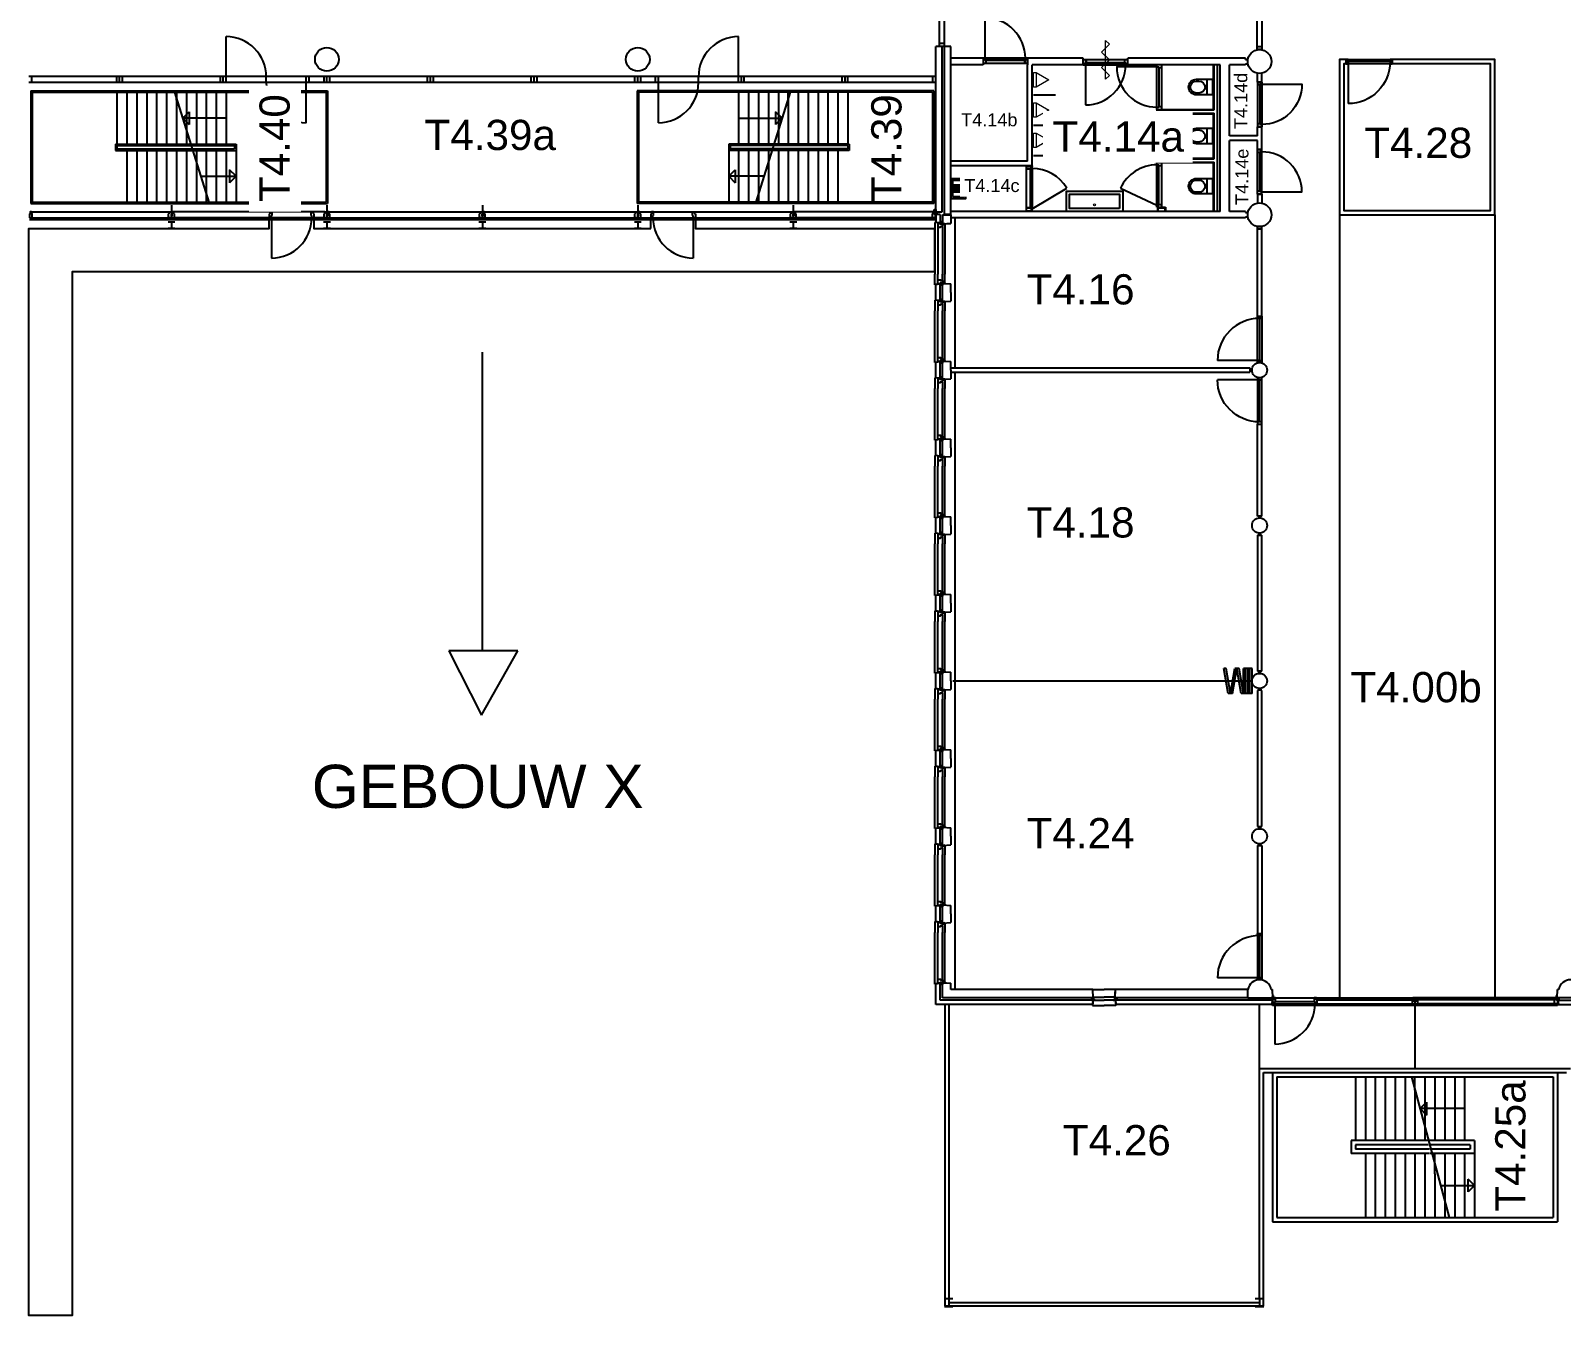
# Model space of a CAD drawing. Header units: millimetres. Extents: x 38964 to 143106, y 166778 to 217878.
# Drawn here: x 69977 to 105429, y 166828 to 196594 of the extents above; entities that cross this region are included whole.
import ezdxf
from ezdxf.enums import TextEntityAlignment as Align

# ---------------------------------------------------------------- set-up
doc = ezdxf.new("R2010")
doc.units = ezdxf.units.MM
doc.linetypes.add('HIDDEN2', pattern=[4.7625, 3.175, -1.5875])
doc.layers.get('0').update_dxf_attribs({"linetype": 'CONTINUOUS'})
for name, color, linetype in [('AL2100_BUITENWANDEN', 3, 'CONTINUOUS'), ('AL2200_BINNENWANDEN', 2, 'CONTINUOUS'), ('AL2400_TRAPPEN', 1, 'CONTINUOUS'), ('AL2800_KONSTRUKTIES', 1, 'CONTINUOUS'), ('AL3100_BUITENWANDOPENINGEN', 1, 'CONTINUOUS'), ('AL3200_BINNENWANDOPENINGEN', 1, 'CONTINUOUS'), ('AL4600-RUIMTENUMMER', 2, 'CONTINUOUS'), ('AL4600_RUIMTENUMMERS', 2, 'CONTINUOUS'), ('AL7400_SANITAIR', 1, 'CONTINUOUS'), ('AL8100_INRVERKEERSRUIMTE', 250, 'HIDDEN2')]:
    doc.layers.add(name, color=color, linetype=linetype)
doc.styles.add('Arial', font='arial.ttf')

# ---------------------------------------------------------------- blocks, each defined once
blk = doc.blocks.new('DRIE')
at = {"layer": 'AL2100_BUITENWANDEN'}
for p, q in [((22, 601), (22, 250)), ((122, 615), (27, 606)), ((122, 615), (122, 235)), ((182, 635), (375, 625)), ((182, 632), (182, 218)), ((186, 635), (186, 645)), ((232, 633), (186, 635)), ((375, 425), (375, 625)), ((375, 425), (375, 226)), ((182, 215), (375, 226))]:
    blk.add_line(p, q, dxfattribs=at)
for points in [[(127, 635), (123, 635), (123, 625), (127, 625)], [(182, 635), (182, 645), (186, 645), (186, 635)]]:
    blk.add_lwpolyline(points, close=True, dxfattribs=at)
blk.add_arc((27, 601), 5, 95.7106, 180, dxfattribs=at)
at = {"layer": 'AL3100_BUITENWANDOPENINGEN'}
for p, q in [((0, 603), (0, 851)), ((68, 715), (68, 851)), ((182, 698), (182, 851)), ((232, 650), (232, 851)), ((127, 616), (0, 603)), ((182, 650), (232, 650)), ((182, 645), (182, 650)), ((186, 645), (182, 645)), ((232, 650), (232, 633)), ((0, 248), (0, 0)), ((127, 235), (0, 248)), ((122, 235), (27, 245)), ((68, 135), (68, 0)), ((186, 205), (182, 205)), ((182, 205), (182, 200)), ((182, 200), (232, 200)), ((182, 152), (182, 0)), ((232, 218), (186, 216)), ((186, 216), (186, 205)), ((232, 200), (232, 218)), ((232, 200), (232, 0))]:
    blk.add_line(p, q, dxfattribs=at)
for points in [[(68, 625), (68, 715), (131, 715), (131, 698), (182, 698), (182, 640), (123, 640), (123, 625)], [(182, 635), (182, 590), (127, 590), (127, 635)], [(68, 225), (68, 135), (131, 135), (131, 152), (182, 152), (182, 210), (123, 210), (123, 225)], [(127, 215), (123, 215), (123, 225), (127, 225)], [(182, 215), (182, 260), (127, 260), (127, 215)], [(182, 215), (182, 205), (186, 205), (186, 215)]]:
    blk.add_lwpolyline(points, close=True, dxfattribs=at)
blk.add_arc((27, 250), 5, 180, 264.2894, dxfattribs=at)
blk = doc.blocks.new('AH28HA16')
for points in [[(-80, 76), (80, 76)], [(0, -76), (0, 76)], [(-80, -76), (80, -76)]]:
    blk.add_lwpolyline(points)
blk = doc.blocks.new('AH28HA20')
for points in [[(-100, 95), (100, 95)], [(0, -95), (0, 95)], [(-100, -95), (100, -95)]]:
    blk.add_lwpolyline(points)
blk = doc.blocks.new('door')
at = {"flags": 128}
for points in [[(234274, 53069), (234274, 54044)], [(235249, 53069), (234274, 53069)]]:
    blk.add_lwpolyline(points, dxfattribs=at)
for points in [[(234224, 53019), (234224, 53119), (234274, 53119), (234274, 53019)], [(235249, 53019), (235249, 53119), (235299, 53119), (235299, 53019)]]:
    blk.add_lwpolyline(points, close=True)
blk.add_arc((234274, 53069), 975, 0, 90)
blk = doc.blocks.new('WAND TOILET')
at = {"linetype": 'Continuous'}
blk.add_line((120, -180), (120, 180), dxfattribs=at)
for points in [[(370, 180), (0, 180), (0, -180), (370, -180, 1)], [(370, -140, 1), (370, 140), (310, 140, 1), (310, -140)]]:
    blk.add_lwpolyline(points, format="xyb", close=True, dxfattribs=at)

msp = doc.modelspace()

# ---------------------------------------------------------------- linework, layer by layer
at = {"layer": 'AL2100_BUITENWANDEN'}
for p, q in [((90939, 192397), (90939, 196228)), ((91089, 196228), (90939, 196228)), ((91089, 192397), (91089, 196228)), ((91139, 192333), (91139, 196228)), ((91289, 196228), (91139, 196228)), ((91289, 192333), (91289, 196228)), ((90939, 192397), (91089, 192397)), ((91039, 192337), (90939, 192337)), ((90939, 192337), (90939, 192152)), ((91039, 192337), (91039, 192138)), ((91099, 192323), (91289, 192323)), ((91099, 192323), (91099, 192121)), ((91289, 192333), (91139, 192333)), ((91289, 192323), (91289, 192131)), ((91292, 192253), (91292, 192128)), ((91044, 192137), (90917, 192150)), ((90917, 192150), (90917, 190953)), ((91044, 192134), (90917, 192147)), ((91039, 192138), (90944, 192147)), ((91099, 192121), (91289, 192131)), ((91099, 192118), (91292, 192128)), ((90917, 174505), (90917, 174753)), ((91044, 174521), (90917, 174509)), ((91044, 174518), (90917, 174505)), ((90939, 174028), (90939, 174503)), ((91039, 174518), (90944, 174508)), ((91039, 174128), (91039, 174518)), ((91099, 174538), (91292, 174528)), ((91099, 174535), (91289, 174525)), ((91099, 174188), (91099, 174535)), ((91289, 174378), (91289, 174525)), ((91292, 174381), (91292, 174528)), ((94579, 174128), (91039, 174128)), ((94586, 174188), (91099, 174188)), ((94576, 174378), (91289, 174378)), ((94580, 174133), (94567, 174006)), ((94583, 174132), (94570, 174006)), ((94579, 174128), (94570, 174032)), ((94586, 174188), (94576, 174378)), ((94579, 174381), (94839, 174381)), ((94589, 174188), (94579, 174381)), ((95099, 174381), (94839, 174381)), ((95089, 174188), (95099, 174381)), ((95092, 174188), (95102, 174378)), ((98169, 174188), (95092, 174188)), ((95096, 174132), (95108, 174006)), ((95099, 174133), (95111, 174006)), ((98729, 174128), (95099, 174128)), ((95099, 174128), (95109, 174032)), ((98169, 174378), (95102, 174378)), ((98169, 174188), (98169, 174378)), ((98169, 174188), (98746, 174188)), ((98709, 174381), (98739, 174381)), ((98710, 174378), (98736, 174378)), ((98729, 174128), (98720, 174032)), ((98746, 174188), (98736, 174378)), ((98749, 174188), (98739, 174381)), ((105329, 174188), (105339, 174381)), ((105332, 174188), (105342, 174378)), ((105910, 174188), (105332, 174188)), ((105369, 174381), (105339, 174381)), ((105369, 174378), (105342, 174378)), ((105349, 174128), (108979, 174128)), ((105349, 174128), (105359, 174032)), ((94565, 174028), (90939, 174028)), ((94567, 174006), (94839, 174006)), ((95111, 174006), (94839, 174006)), ((98715, 174028), (95114, 174028)), ((105364, 174028), (108965, 174028))]:
    msp.add_line(p, q, dxfattribs=at)
for centre, radius in [((76839, 195928), 275), ((84039, 195928), 275), ((98439, 188728), 175), ((98439, 185128), 175), ((98439, 181528), 175), ((98439, 177928), 175)]:
    msp.add_circle(centre, radius, dxfattribs=at)
at = {"layer": 'AL2100_BUITENWANDEN', "ltscale": 50}
for centre in [(98439, 195878), (98439, 192328)]:
    msp.add_circle(centre, 275, dxfattribs=at)
at = {"layer": 'AL2100_BUITENWANDEN'}
for centre, radius, start, end in [((90944, 192152), 5, 180, 264.2894), ((90944, 174503), 5, 95.7106, 180), ((98439, 174328), 275, 10.4757, 169.5243), ((105639, 174328), 275, 10.4757, 169.5243), ((94565, 174033), 5, 270, 354.2894), ((95114, 174033), 5, 185.7106, 270), ((98715, 174033), 5, 270, 354.2894), ((105364, 174033), 5, 185.7106, 270)]:
    msp.add_arc(centre, radius, start, end, dxfattribs=at)
at = {"layer": 'AL2200_BINNENWANDEN', "ltscale": 50}
for p, q in [((92036, 195953), (91289, 195953)), ((92036, 195803), (91289, 195803)), ((92036, 195953), (92036, 195803)), ((94356, 195953), (93066, 195953)), ((93066, 195953), (93066, 195803)), ((93066, 193573), (93066, 195803)), ((94356, 195803), (93176, 195803)), ((93176, 193463), (93176, 195803)), ((94356, 195803), (94356, 195953)), ((98114, 195953), (95386, 195953)), ((95386, 195803), (95386, 195953)), ((97526, 195803), (95386, 195803)), ((97376, 194769), (97376, 195803)), ((97388, 194756), (97388, 195803)), ((97463, 192403), (97463, 195803)), ((97526, 192403), (97526, 195803)), ((98114, 195803), (97740, 195803)), ((97740, 194158), (97740, 195803)), ((98114, 195928), (98114, 195953)), ((98114, 195928), (98169, 195928)), ((98114, 195803), (98114, 195828)), ((98114, 195828), (98169, 195828)), ((98390, 195402), (98390, 195607)), ((98390, 195402), (98490, 195402)), ((98490, 195402), (98490, 195607)), ((96062, 194769), (96176, 194769)), ((96062, 194769), (96062, 194669)), ((96062, 194669), (96176, 194669)), ((96072, 194769), (97376, 194769)), ((96072, 194769), (96072, 194669)), ((96072, 194669), (97376, 194669)), ((96084, 194756), (97388, 194756)), ((96084, 194756), (96084, 194681)), ((96084, 194681), (97388, 194681)), ((97376, 193635), (97376, 194669)), ((97388, 193622), (97388, 194681)), ((98390, 194158), (98390, 194368)), ((98490, 193838), (98490, 194368)), ((98390, 194158), (97740, 194158)), ((97740, 192403), (97740, 194048)), ((98390, 194048), (97740, 194048)), ((98390, 193972), (98390, 194048)), ((98390, 193838), (98390, 194048)), ((93066, 193573), (91289, 193573)), ((96062, 193635), (96062, 193535)), ((96072, 193635), (97376, 193635)), ((96072, 193635), (96072, 193535)), ((96084, 193622), (97388, 193622)), ((96084, 193622), (96084, 193547)), ((93176, 193463), (91289, 193463)), ((93037, 193448), (93037, 193463)), ((93037, 193448), (93176, 193448)), ((93176, 193463), (93176, 193448)), ((96072, 193535), (97376, 193535)), ((96084, 193547), (97388, 193547)), ((97376, 192403), (97376, 193535)), ((97388, 192403), (97388, 193547)), ((98390, 192804), (98390, 192598)), ((98490, 192804), (98490, 192603)), ((97526, 192403), (91289, 192403)), ((98114, 192253), (91292, 192253)), ((93037, 192418), (93037, 192403)), ((93037, 192418), (93176, 192418)), ((93176, 192418), (93176, 192403)), ((96072, 192501), (96072, 192403)), ((96072, 192501), (96259, 192501)), ((96084, 192488), (96084, 192403)), ((96084, 192488), (96247, 192488)), ((96247, 192488), (96247, 192403)), ((96259, 192501), (96259, 192403)), ((98114, 192403), (97740, 192403)), ((98114, 192403), (98114, 192378)), ((98114, 192378), (98169, 192378)), ((98114, 192253), (98114, 192278)), ((98114, 192278), (98169, 192278))]:
    msp.add_line(p, q, dxfattribs=at)
at = {"layer": 'AL2200_BINNENWANDEN'}
for p, q in [((100439, 195928), (100439, 195828)), ((101514, 195928), (101514, 195828)), ((98390, 194368), (98490, 194368)), ((98390, 193838), (98490, 193838)), ((98390, 192804), (98490, 192804)), ((91289, 192323), (91289, 192333)), ((98389, 189978), (98389, 192057)), ((98389, 192053), (98489, 192053)), ((98389, 192003), (98489, 192003)), ((98489, 189978), (98489, 192057)), ((98389, 189978), (98489, 189978)), ((91291, 188778), (98216, 188778)), ((91291, 188678), (98216, 188678)), ((98216, 188778), (98216, 188678)), ((98216, 188745), (98265, 188745)), ((98216, 188707), (98266, 188707)), ((98389, 185344), (98389, 187478)), ((98489, 185344), (98489, 187478)), ((98489, 185344), (98389, 185344)), ((98421, 185344), (98421, 185302)), ((98457, 185344), (98457, 185302)), ((98389, 184903), (98489, 184903)), ((98389, 184903), (98389, 181753)), ((98421, 184903), (98421, 184954)), ((98457, 184903), (98457, 184954)), ((98489, 181753), (98489, 184903)), ((91332, 181528), (98264, 181528)), ((98489, 181753), (98389, 181753)), ((98421, 181702), (98421, 181753)), ((98457, 181702), (98457, 181753)), ((98389, 181303), (98389, 178153)), ((98489, 181311), (98391, 181311)), ((98423, 181311), (98423, 181354)), ((98459, 181311), (98459, 181354)), ((98489, 178153), (98489, 181303)), ((98389, 178153), (98489, 178153)), ((98421, 178102), (98421, 178153)), ((98457, 178102), (98457, 178153)), ((98389, 177711), (98489, 177711)), ((98389, 177711), (98389, 175678)), ((98421, 177711), (98421, 177754)), ((98457, 177711), (98457, 177754)), ((98489, 177711), (98489, 175678)), ((98389, 175678), (98489, 175678)), ((98389, 174653), (98489, 174653))]:
    msp.add_line(p, q, dxfattribs=at)
for points in [[(100439, 195928), (100289, 195928), (100289, 192328), (103889, 192328), (103889, 195928), (101514, 195928)], [(100439, 195828), (100389, 195828), (100389, 192428), (103789, 192428), (103789, 195828), (101514, 195828)]]:
    msp.add_lwpolyline(points, dxfattribs=at)
at = {"layer": 'AL2400_TRAPPEN'}
for p, q in [((69979, 195199), (69979, 192587)), ((69979, 195199), (76856, 195199)), ((70013, 195165), (70013, 192621)), ((70013, 195165), (76822, 195165)), ((71975, 195165), (71975, 193967)), ((72205, 195165), (72205, 193967)), ((72435, 195165), (72435, 193967)), ((72665, 195165), (72665, 193967)), ((72895, 195165), (72895, 193967)), ((73125, 195165), (73125, 193967)), ((73311, 195165), (74108, 192621)), ((73355, 195165), (73355, 193967)), ((73355, 194986), (73355, 195165)), ((73585, 195165), (73585, 194190)), ((73815, 195165), (73815, 193967)), ((74045, 195165), (74045, 193967)), ((74275, 195165), (74275, 193967)), ((74505, 195165), (74505, 193967)), ((76822, 195165), (76822, 192621)), ((76856, 195199), (76856, 192587)), ((84022, 195199), (84022, 192587)), ((90899, 195199), (84022, 195199)), ((84056, 195165), (84056, 192621)), ((90865, 195165), (84056, 195165)), ((86374, 195165), (86374, 193967)), ((86604, 195165), (86604, 193967)), ((87567, 195165), (86771, 192621)), ((86834, 195165), (86834, 193967)), ((87064, 195165), (87064, 193967)), ((87294, 195165), (87294, 194190)), ((87524, 195165), (87524, 193967)), ((87524, 194986), (87524, 195165)), ((87754, 195165), (87754, 193967)), ((87984, 195165), (87984, 193967)), ((88214, 195165), (88214, 193967)), ((88444, 195165), (88444, 193967)), ((88674, 195165), (88674, 193967)), ((88904, 195165), (88904, 193967)), ((90865, 195165), (90865, 192621)), ((90899, 195199), (90899, 192587)), ((73499, 194566), (73649, 194716)), ((73649, 194716), (73649, 194416)), ((87230, 194716), (87230, 194416)), ((87380, 194566), (87230, 194716)), ((73499, 194566), (73649, 194416)), ((74505, 194566), (73499, 194566)), ((86374, 194566), (87380, 194566)), ((87380, 194566), (87230, 194416)), ((71941, 193967), (74735, 193967)), ((71941, 193967), (71941, 193819)), ((71975, 193933), (74701, 193933)), ((71975, 193933), (71975, 193853)), ((73585, 194190), (73585, 193967)), ((74701, 193933), (74701, 193853)), ((74735, 193967), (74735, 193819)), ((88938, 193967), (86144, 193967)), ((86144, 193967), (86144, 193819)), ((88904, 193933), (86178, 193933)), ((86178, 193933), (86178, 193853)), ((87294, 194190), (87294, 193967)), ((88904, 193933), (88904, 193853)), ((88938, 193967), (88938, 193819)), ((71941, 193819), (74735, 193819)), ((71975, 193853), (74701, 193853)), ((72205, 193819), (72205, 192621)), ((72435, 193819), (72435, 192621)), ((72665, 193819), (72665, 192621)), ((72895, 193819), (72895, 192621)), ((73125, 193819), (73125, 192621)), ((73355, 193819), (73355, 192621)), ((73585, 193819), (73585, 192621)), ((73815, 193819), (73815, 192621)), ((74045, 193819), (74045, 192621)), ((74275, 193819), (74275, 192621)), ((74505, 193819), (74505, 192621)), ((74735, 193819), (74735, 192621)), ((88938, 193819), (86144, 193819)), ((86144, 193819), (86144, 192621)), ((88904, 193853), (86178, 193853)), ((86374, 193819), (86374, 192621)), ((86604, 193819), (86604, 192621)), ((86834, 193819), (86834, 192621)), ((87064, 193819), (87064, 192621)), ((87294, 193819), (87294, 192621)), ((87524, 193819), (87524, 192621)), ((87754, 193819), (87754, 192621)), ((87984, 193819), (87984, 192621)), ((88214, 193819), (88214, 192621)), ((88444, 193819), (88444, 192621)), ((88674, 193819), (88674, 192621)), ((73920, 193220), (74735, 193220)), ((74585, 193370), (74585, 193070)), ((74735, 193220), (74585, 193370)), ((74735, 193220), (74585, 193070)), ((86144, 193220), (86294, 193370)), ((86958, 193220), (86144, 193220)), ((86144, 193220), (86294, 193070)), ((86294, 193370), (86294, 193070)), ((69979, 192587), (76856, 192587)), ((70013, 192621), (76822, 192621)), ((90899, 192587), (84022, 192587)), ((90865, 192621), (84056, 192621)), ((98739, 172458), (105339, 172458)), ((98739, 172458), (98739, 168997)), ((98839, 172358), (105239, 172358)), ((98839, 172358), (98839, 169097)), ((100659, 172358), (100659, 170878)), ((100889, 172358), (100889, 170878)), ((101119, 172358), (101119, 170878)), ((101349, 172358), (101349, 170878)), ((101579, 172358), (101579, 170878)), ((101809, 172358), (101809, 170878)), ((101956, 172358), (102833, 169097)), ((102039, 172046), (102039, 172358)), ((102269, 172358), (102269, 171025)), ((102499, 172358), (102499, 170878)), ((102729, 172358), (102729, 170878)), ((102959, 172358), (102959, 170878)), ((103189, 172358), (103189, 170878)), ((105239, 172358), (105239, 169097)), ((105339, 172458), (105339, 168997)), ((102039, 172046), (102039, 170878)), ((102155, 171618), (102305, 171768)), ((102155, 171618), (102305, 171468)), ((103189, 171618), (102155, 171618)), ((102305, 171768), (102305, 171468)), ((102269, 171025), (102269, 170878)), ((102335, 170878), (100559, 170878)), ((100559, 170878), (100559, 170578)), ((102376, 170578), (100559, 170578)), ((102335, 170778), (100659, 170778)), ((100659, 170778), (100659, 170678)), ((102376, 170678), (100659, 170678)), ((100889, 170578), (100889, 169097)), ((101119, 170578), (101119, 169097)), ((101349, 170578), (101349, 169097)), ((101579, 170578), (101579, 169097)), ((101809, 170578), (101809, 169097)), ((102039, 170578), (102039, 169097)), ((102269, 170578), (102269, 169097)), ((103419, 170878), (102349, 170878)), ((103319, 170778), (102349, 170778)), ((103319, 170678), (102389, 170678)), ((103419, 170578), (102389, 170578)), ((102499, 170104), (102499, 170578)), ((102729, 170578), (102729, 169471)), ((102959, 170578), (102959, 169097)), ((103189, 170578), (103189, 169097)), ((103319, 170778), (103319, 170678)), ((103419, 170878), (103419, 169097)), ((103419, 170678), (103419, 170578)), ((102499, 170104), (102499, 169097)), ((102634, 169837), (103419, 169837)), ((103419, 169837), (103269, 169987)), ((103269, 169687), (103269, 169987)), ((103419, 169837), (103269, 169687)), ((102729, 169471), (102729, 169097)), ((98739, 168997), (105336, 168997)), ((98839, 169097), (105236, 169097))]:
    msp.add_line(p, q, dxfattribs=at)
at = {"layer": 'AL2800_KONSTRUKTIES'}
for p, q in [((73239, 192547), (73239, 192397)), ((76839, 192547), (76839, 192397)), ((80439, 192547), (80439, 192397)), ((84039, 192547), (84039, 192397)), ((87639, 192547), (87639, 192397)), ((91149, 174028), (91149, 167038)), ((91239, 174028), (91239, 167223)), ((98439, 167223), (98439, 174028)), ((102039, 174028), (102039, 172548)), ((98439, 172548), (105639, 172548)), ((98529, 172458), (105549, 172458)), ((98529, 167038), (98529, 172458)), ((98529, 167038), (91149, 167038)), ((91239, 167128), (98439, 167128))]:
    msp.add_line(p, q, dxfattribs=at)
msp.add_lwpolyline([(84339, 192006), (84339, 192258), (85373, 192258), (85373, 192006), (90914, 192006), (90914, 191006), (70939, 191006), (70939, 166828), (69939, 166828), (69939, 192006), (75505, 192006), (75505, 192258), (76539, 192258), (76539, 192006)], close=True, dxfattribs=at)
at = {"layer": 'AL3100_BUITENWANDOPENINGEN'}
for p, q in [((69949, 192217), (90929, 192217)), ((69999, 192397), (73189, 192397)), ((70016, 192258), (73172, 192258)), ((73172, 192258), (73172, 192346)), ((73172, 192346), (73189, 192346)), ((73239, 192258), (73172, 192258)), ((73189, 192346), (73189, 192397)), ((73189, 192397), (73239, 192397)), ((73229, 192357), (73229, 192298)), ((73229, 192357), (73239, 192357)), ((73239, 192298), (73229, 192298)), ((73239, 192397), (73239, 192357)), ((73289, 192397), (73239, 192397)), ((73249, 192357), (73239, 192357)), ((73239, 192298), (73239, 192258)), ((73239, 192298), (73249, 192298)), ((73239, 192258), (73306, 192258)), ((73249, 192357), (73249, 192298)), ((76789, 192397), (73289, 192397)), ((73289, 192346), (73289, 192397)), ((73306, 192346), (73289, 192346)), ((73306, 192258), (73306, 192346)), ((76772, 192258), (73306, 192258)), ((75522, 192346), (75505, 192346)), ((75505, 192346), (75505, 192258)), ((75505, 192258), (75555, 192258)), ((75572, 192397), (75522, 192397)), ((75522, 192397), (75522, 192346)), ((75555, 192309), (75572, 192309)), ((75555, 192258), (75555, 192309)), ((75555, 192258), (75555, 191324)), ((75572, 192309), (75572, 192397)), ((76472, 192397), (76522, 192397)), ((76472, 192309), (76472, 192397)), ((76489, 192309), (76472, 192309)), ((76489, 192258), (76489, 192309)), ((76539, 192258), (76489, 192258)), ((76522, 192397), (76522, 192346)), ((76522, 192346), (76539, 192346)), ((76539, 192346), (76539, 192258)), ((76772, 192346), (76789, 192346)), ((76772, 192258), (76772, 192346)), ((76839, 192258), (76772, 192258)), ((76789, 192397), (76839, 192397)), ((76789, 192346), (76789, 192397)), ((76829, 192357), (76839, 192357)), ((76829, 192357), (76829, 192298)), ((76839, 192298), (76829, 192298)), ((76839, 192397), (76839, 192357)), ((76889, 192397), (76839, 192397)), ((76849, 192357), (76839, 192357)), ((76839, 192298), (76839, 192258)), ((76839, 192298), (76849, 192298)), ((76839, 192258), (76906, 192258)), ((76849, 192357), (76849, 192298)), ((76889, 192397), (80389, 192397)), ((76889, 192346), (76889, 192397)), ((76906, 192346), (76889, 192346)), ((76906, 192258), (76906, 192346)), ((76906, 192258), (80372, 192258)), ((80372, 192258), (80372, 192346)), ((80372, 192346), (80389, 192346)), ((80439, 192258), (80372, 192258)), ((80389, 192346), (80389, 192397)), ((80389, 192397), (80439, 192397)), ((80429, 192357), (80439, 192357)), ((80429, 192357), (80429, 192298)), ((80439, 192298), (80429, 192298)), ((80489, 192397), (80439, 192397)), ((80439, 192397), (80439, 192357)), ((80449, 192357), (80439, 192357)), ((80439, 192298), (80449, 192298)), ((80439, 192298), (80439, 192258)), ((80439, 192258), (80506, 192258)), ((80449, 192357), (80449, 192298)), ((80489, 192397), (83989, 192397)), ((80489, 192346), (80489, 192397)), ((80506, 192346), (80489, 192346)), ((80506, 192258), (80506, 192346)), ((80506, 192258), (83972, 192258)), ((83972, 192346), (83989, 192346)), ((83972, 192258), (83972, 192346)), ((84039, 192258), (83972, 192258)), ((83989, 192397), (84039, 192397)), ((83989, 192346), (83989, 192397)), ((84029, 192357), (84029, 192298)), ((84029, 192357), (84039, 192357)), ((84039, 192298), (84029, 192298)), ((84039, 192397), (84039, 192357)), ((84089, 192397), (84039, 192397)), ((84049, 192357), (84039, 192357)), ((84039, 192298), (84039, 192258)), ((84039, 192298), (84049, 192298)), ((84039, 192258), (84106, 192258)), ((84049, 192357), (84049, 192298)), ((84089, 192397), (87589, 192397)), ((84089, 192346), (84089, 192397)), ((84106, 192346), (84089, 192346)), ((84106, 192258), (84106, 192346)), ((84106, 192258), (87572, 192258)), ((84339, 192346), (84339, 192258)), ((84356, 192346), (84339, 192346)), ((84339, 192258), (84389, 192258)), ((84356, 192397), (84356, 192346)), ((84406, 192397), (84356, 192397)), ((84389, 192258), (84389, 192309)), ((84389, 192309), (84406, 192309)), ((84406, 192309), (84406, 192397)), ((85306, 192309), (85306, 192397)), ((85306, 192397), (85356, 192397)), ((85323, 192309), (85306, 192309)), ((85323, 192258), (85323, 192309)), ((85373, 192258), (85323, 192258)), ((85323, 192258), (85323, 191324)), ((85356, 192397), (85356, 192346)), ((85356, 192346), (85373, 192346)), ((85373, 192346), (85373, 192258)), ((87572, 192346), (87589, 192346)), ((87572, 192258), (87572, 192346)), ((87639, 192258), (87572, 192258)), ((87589, 192397), (87639, 192397)), ((87589, 192346), (87589, 192397)), ((87629, 192357), (87629, 192298)), ((87629, 192357), (87639, 192357)), ((87639, 192298), (87629, 192298)), ((87639, 192397), (87639, 192357)), ((87689, 192397), (87639, 192397)), ((87649, 192357), (87639, 192357)), ((87639, 192298), (87639, 192258)), ((87639, 192298), (87649, 192298)), ((87639, 192258), (87706, 192258)), ((87649, 192357), (87649, 192298)), ((90879, 192397), (87689, 192397)), ((87689, 192346), (87689, 192397)), ((87706, 192346), (87689, 192346)), ((87706, 192258), (87706, 192346)), ((90862, 192258), (87706, 192258)), ((90904, 192397), (90904, 192447)), ((90904, 192447), (90939, 192447)), ((90927, 192397), (90904, 192397)), ((90927, 192401), (90927, 192397)), ((90939, 192401), (90927, 192401)), ((90929, 192258), (90929, 192217)), ((90939, 192447), (90939, 192401)), ((91392, 188778), (91392, 192253)), ((90985, 192038), (90985, 190953)), ((91099, 192108), (91099, 192103)), ((91103, 192108), (91099, 192108)), ((91099, 192103), (91149, 192103)), ((91099, 192055), (91099, 190953)), ((91149, 192120), (91103, 192118)), ((91103, 192118), (91103, 192108)), ((91149, 192103), (91149, 192120)), ((91149, 192103), (91149, 190953)), ((90917, 189153), (90917, 190102)), ((90985, 189153), (90985, 190102)), ((91099, 189153), (91099, 190102)), ((91149, 189153), (91149, 190102)), ((91392, 174381), (91392, 188678)), ((90917, 187353), (90917, 188302)), ((90985, 187353), (90985, 188302)), ((91099, 187353), (91099, 188302)), ((91149, 187353), (91149, 188302)), ((90917, 185553), (90917, 186502)), ((90985, 185553), (90985, 186502)), ((91099, 185553), (91099, 186502)), ((91149, 185553), (91149, 186502)), ((90917, 183753), (90917, 184702)), ((90985, 183753), (90985, 184702)), ((91099, 183753), (91099, 184702)), ((91149, 183753), (91149, 184702)), ((90917, 181953), (90917, 182902)), ((90985, 181953), (90985, 182902)), ((91099, 181953), (91099, 182902)), ((91149, 181953), (91149, 182902)), ((90917, 180153), (90917, 181102)), ((90985, 180153), (90985, 181102)), ((91099, 180153), (91099, 181102)), ((91149, 180153), (91149, 181102)), ((90917, 178353), (90917, 179302)), ((90985, 178353), (90985, 179302)), ((91099, 178353), (91099, 179302)), ((91149, 178353), (91149, 179302)), ((90917, 176553), (90917, 177502)), ((90985, 176553), (90985, 177502)), ((91099, 176553), (91099, 177502)), ((91149, 176553), (91149, 177502)), ((90917, 174753), (90917, 175702)), ((90985, 174753), (90985, 175702)), ((91099, 174753), (91099, 175702)), ((91149, 174753), (91149, 175702)), ((90985, 174618), (90985, 174753)), ((91099, 174601), (91099, 174753)), ((91099, 174548), (91099, 174553)), ((91099, 174553), (91149, 174553)), ((91103, 174548), (91099, 174548)), ((91103, 174537), (91103, 174548)), ((91149, 174535), (91103, 174537)), ((91149, 174553), (91149, 174753)), ((91149, 174553), (91149, 174535)), ((94592, 174198), (94839, 174198)), ((94629, 174128), (94839, 174128)), ((95086, 174198), (94839, 174198)), ((95049, 174128), (94839, 174128)), ((98754, 174129), (98739, 174129)), ((98739, 174129), (98739, 174049)), ((98747, 174238), (98749, 174192)), ((98764, 174238), (98747, 174238)), ((98749, 174192), (98759, 174192)), ((98806, 174188), (98754, 174188)), ((98754, 174188), (98754, 174129)), ((98759, 174192), (98759, 174188)), ((98759, 174188), (98764, 174188)), ((98764, 174188), (98764, 174238)), ((98789, 174100), (98806, 174100)), ((98789, 174049), (98789, 174100)), ((98806, 174100), (98806, 174188)), ((98806, 174188), (99706, 174188)), ((98806, 174100), (99706, 174100)), ((99756, 174188), (99706, 174188)), ((99706, 174188), (99706, 174100)), ((99706, 174100), (99723, 174100)), ((99723, 174100), (99723, 174049)), ((99756, 174188), (101989, 174188)), ((99756, 174137), (99756, 174188)), ((99773, 174137), (99756, 174137)), ((99773, 174137), (101972, 174137)), ((99773, 174049), (99773, 174137)), ((101989, 174137), (101972, 174137)), ((101972, 174137), (101972, 174049)), ((102039, 174188), (101989, 174188)), ((101989, 174188), (101989, 174137)), ((102039, 174148), (102029, 174148)), ((102029, 174089), (102029, 174148)), ((102029, 174089), (102039, 174089)), ((102089, 174188), (102039, 174188)), ((102039, 174188), (102039, 174148)), ((102049, 174148), (102039, 174148)), ((102039, 174089), (102049, 174089)), ((102039, 174089), (102039, 174049)), ((102049, 174148), (102049, 174089)), ((105289, 174188), (102089, 174188)), ((102089, 174137), (102089, 174188)), ((102106, 174137), (102089, 174137)), ((105272, 174137), (102106, 174137)), ((102106, 174049), (102106, 174137)), ((105314, 174238), (105332, 174238)), ((105314, 174188), (105314, 174238)), ((105319, 174188), (105314, 174188)), ((105329, 174192), (105319, 174192)), ((105319, 174192), (105319, 174188)), ((98739, 174049), (98789, 174049)), ((98739, 174049), (98739, 174008)), ((105339, 174008), (98739, 174008)), ((98789, 174049), (98789, 173115)), ((98789, 174049), (99723, 174049)), ((99723, 174049), (99773, 174049)), ((99773, 174049), (101972, 174049)), ((101972, 174049), (102039, 174049)), ((102039, 174049), (102106, 174049)), ((105272, 174049), (102106, 174049)), ((105339, 174049), (105339, 174008))]:
    msp.add_line(p, q, dxfattribs=at)
for points in [[(69949, 192258), (70016, 192258), (70016, 192346), (69999, 192346), (69999, 192397), (69964, 192397), (69964, 192338), (69949, 192338)], [(90929, 192258), (90862, 192258), (90862, 192346), (90879, 192346), (90879, 192397), (90914, 192397), (90914, 192338), (90929, 192338)], [(90919, 192397), (90964, 192397), (90964, 192342), (90919, 192342)], [(91099, 192118), (91099, 192163), (91044, 192163), (91044, 192118)], [(90985, 192128), (90985, 192038), (91048, 192038), (91048, 192055), (91099, 192055), (91099, 192113), (91040, 192113), (91040, 192128)], [(90985, 174528), (90985, 174618), (91048, 174618), (91048, 174601), (91099, 174601), (91099, 174543), (91040, 174543), (91040, 174528)], [(91099, 174538), (91099, 174493), (91044, 174493), (91044, 174538)], [(94589, 174188), (94544, 174188), (94544, 174133), (94589, 174133)], [(94629, 174128), (94589, 174128), (94589, 174198), (94592, 174198), (94592, 174131), (94629, 174131)], [(95049, 174128), (95089, 174128), (95089, 174198), (95086, 174198), (95086, 174131), (95049, 174131)], [(95089, 174188), (95134, 174188), (95134, 174133), (95089, 174133)], [(98749, 174188), (98704, 174188), (98704, 174133), (98749, 174133)], [(105339, 174049), (105272, 174049), (105272, 174137), (105289, 174137), (105289, 174188), (105324, 174188), (105324, 174129), (105339, 174129)], [(105329, 174188), (105374, 174188), (105374, 174133), (105329, 174133)]]:
    msp.add_lwpolyline(points, close=True, dxfattribs=at)
for centre, start, end in [((75555, 192258), 270, 0), ((85323, 192258), 180, 270), ((98789, 174049), 270, 0)]:
    msp.add_arc(centre, 934, start, end, dxfattribs=at)
at = {"layer": 'AL3200_BINNENWANDOPENINGEN'}
for p, q in [((98382, 196153), (98382, 199303)), ((98496, 196153), (98496, 199303)), ((91025, 196228), (91025, 199228)), ((91139, 196228), (91139, 199228)), ((74506, 195389), (74506, 196455)), ((86372, 195389), (86372, 196455)), ((91139, 196295), (91025, 196295)), ((91139, 196228), (91025, 196228)), ((98496, 196220), (98382, 196220)), ((98496, 196153), (98382, 196153)), ((100489, 195928), (101464, 195928)), ((101464, 195828), (100489, 195828)), ((90939, 195528), (69939, 195528)), ((90939, 195389), (69939, 195389)), ((70006, 195414), (70006, 195528)), ((70006, 195389), (70006, 195528)), ((71972, 195389), (71972, 195528)), ((72039, 195389), (72039, 195528)), ((72106, 195389), (72106, 195528)), ((74372, 195389), (74372, 195528)), ((74439, 195389), (74439, 195528)), ((75434, 195389), (75434, 195521)), ((76361, 194461), (76361, 195528)), ((76428, 195389), (76428, 195528)), ((76772, 195389), (76772, 195528)), ((76839, 195389), (76839, 195528)), ((76906, 195389), (76906, 195528)), ((79172, 195389), (79172, 195528)), ((79239, 195389), (79239, 195528)), ((79306, 195389), (79306, 195528)), ((81572, 195389), (81572, 195528)), ((81639, 195389), (81639, 195528)), ((81706, 195389), (81706, 195528)), ((83972, 195389), (83972, 195528)), ((84039, 195389), (84039, 195528)), ((84106, 195389), (84106, 195528)), ((84450, 195389), (84450, 195528)), ((84517, 194461), (84517, 195528)), ((85445, 195389), (85445, 195521)), ((86372, 195389), (86372, 195528)), ((86439, 195389), (86439, 195528)), ((86506, 195389), (86506, 195528)), ((88772, 195389), (88772, 195528)), ((88839, 195389), (88839, 195528)), ((88906, 195389), (88906, 195528)), ((90872, 195414), (90872, 195528)), ((90872, 195389), (90872, 195528)), ((90939, 195414), (90939, 195528)), ((90939, 195389), (90939, 195528)), ((98389, 188953), (98389, 189928)), ((98489, 189928), (98489, 188953)), ((98389, 188503), (98389, 187528)), ((98489, 187528), (98489, 188503)), ((97666, 181818), (97615, 181818)), ((97715, 181238), (97615, 181818)), ((97766, 181238), (97666, 181818)), ((97766, 181238), (97866, 181818)), ((97816, 181238), (97916, 181818)), ((97964, 181818), (97866, 181818)), ((98014, 181238), (97914, 181818)), ((98064, 181238), (97964, 181818)), ((98064, 181238), (98064, 181818)), ((98264, 181818), (98064, 181818)), ((98114, 181238), (98114, 181818)), ((98164, 181238), (98164, 181818)), ((98214, 181238), (98214, 181818)), ((98264, 181238), (98264, 181818)), ((97816, 181238), (97715, 181238)), ((98264, 181238), (98014, 181238)), ((98389, 175628), (98389, 174653)), ((98489, 175628), (98489, 174653))]:
    msp.add_line(p, q, dxfattribs=at)
at = {"layer": 'AL3200_BINNENWANDOPENINGEN', "ltscale": 50}
for p, q in [((92086, 195953), (92086, 196883)), ((92036, 195953), (93066, 195953)), ((92036, 195953), (92036, 195839)), ((92036, 195839), (93066, 195839)), ((92086, 195953), (92086, 195910)), ((92086, 195910), (93016, 195910)), ((92103, 195910), (92103, 195839)), ((93016, 195910), (92430, 195910)), ((92999, 195910), (92999, 195839)), ((93016, 195953), (93016, 195910)), ((93066, 195953), (93066, 195839)), ((95386, 195917), (94356, 195917)), ((94356, 195803), (94356, 195917)), ((95386, 195803), (94356, 195803)), ((95336, 195846), (94406, 195846)), ((94406, 195803), (94406, 195846)), ((94406, 195846), (94991, 195846)), ((94406, 195803), (94406, 194873)), ((94423, 195846), (94423, 195917)), ((95319, 195846), (95319, 195917)), ((95336, 195803), (95336, 195846)), ((95386, 195803), (95386, 195917)), ((96062, 194769), (96062, 195803)), ((96062, 195751), (96105, 195751)), ((96105, 195751), (96105, 194821)), ((96105, 195736), (96176, 195736)), ((96176, 194769), (96176, 195803)), ((98390, 195402), (98390, 194368)), ((98490, 195402), (98390, 195402)), ((98447, 195350), (98447, 194420)), ((98490, 195350), (98447, 195350)), ((98490, 195402), (98490, 194368)), ((98447, 195335), (98390, 195335)), ((96062, 194821), (96105, 194821)), ((96062, 194769), (96176, 194769)), ((96062, 193635), (96062, 194669)), ((96062, 194669), (96176, 194669)), ((96105, 194836), (96176, 194836)), ((96176, 193635), (96176, 194669)), ((96062, 194617), (96105, 194617)), ((96105, 193687), (96105, 194617)), ((96105, 194602), (96176, 194602)), ((98447, 194435), (98390, 194435)), ((98490, 194368), (98390, 194368)), ((98490, 194368), (98390, 194368)), ((98490, 194420), (98447, 194420)), ((96062, 193687), (96105, 193687)), ((96062, 193635), (96176, 193635)), ((96105, 193702), (96176, 193702)), ((98390, 192804), (98390, 193838)), ((98490, 193838), (98390, 193838)), ((98490, 193838), (98390, 193838)), ((98447, 193771), (98390, 193771)), ((98447, 192856), (98447, 193786)), ((98490, 193786), (98447, 193786)), ((98490, 192804), (98490, 193838)), ((96062, 192501), (96062, 193535)), ((96062, 193535), (96176, 193535)), ((96062, 193483), (96105, 193483)), ((96105, 192553), (96105, 193483)), ((96105, 193468), (96176, 193468)), ((96176, 192501), (96176, 193535)), ((93176, 192468), (93974, 192945)), ((95218, 192945), (96062, 192553)), ((98447, 192871), (98390, 192871)), ((96062, 192553), (96105, 192553)), ((96105, 192568), (96176, 192568)), ((98490, 192804), (98390, 192804)), ((98490, 192856), (98447, 192856)), ((96062, 192501), (96176, 192501))]:
    msp.add_line(p, q, dxfattribs=at)
at = {"layer": 'AL3200_BINNENWANDOPENINGEN', "lineweight": 15, "ltscale": 50}
msp.add_line((94871, 195467), (94871, 196367), dxfattribs=at)
msp.add_lwpolyline([(94871, 195467), (94961, 195557), (94781, 195737), (94961, 195917), (94781, 196097), (94961, 196277), (94871, 196367)], dxfattribs=at)
at = {"layer": 'AL3200_BINNENWANDOPENINGEN', "ltscale": 50}
for points in [[(92036, 195953), (92036, 195839), (93066, 195839), (93066, 195953)], [(95386, 195803), (95386, 195917), (94356, 195917), (94356, 195803)], [(93176, 193448), (93037, 193448), (93037, 192418), (93176, 192418)]]:
    msp.add_lwpolyline(points, close=True, dxfattribs=at)
for points in [[(92086, 195953), (92086, 195910), (93016, 195910), (93016, 195953)], [(92103, 195910), (92086, 195910), (92086, 195953), (93016, 195953), (93016, 195910), (92999, 195910), (92999, 195839), (92999, 195910), (92103, 195910), (92103, 195839)], [(95319, 195846), (95336, 195846), (95336, 195803), (94406, 195803), (94406, 195846), (94423, 195846), (94423, 195917), (94423, 195846), (95319, 195846), (95319, 195917)], [(95336, 195803), (95336, 195846), (94406, 195846), (94406, 195803)], [(93133, 193381), (93133, 193398), (93176, 193398), (93176, 192468), (93133, 192468), (93133, 192485), (93037, 192485), (93133, 192485), (93133, 193381), (93037, 193381)]]:
    msp.add_lwpolyline(points, dxfattribs=at)
for points in [[(96062, 195751), (95132, 195751, 0.414214), (96062, 194821)], [(98490, 195350), (99420, 195350, -0.414214), (98490, 194420)], [(96062, 193687), (95132, 193687, -0.414214), (96062, 194617)], [(98490, 192856), (99420, 192856, 0.414214), (98490, 193786)]]:
    msp.add_lwpolyline(points, format="xyb", dxfattribs=at)
for centre, start, end in [((92086, 195953), 0, 90), ((94406, 195803), 270, 0), ((93176, 192468), 30.8557, 90), ((96062, 192553), 89.9999, 155.072)]:
    msp.add_arc(centre, 930, start, end, dxfattribs=at)
at = {"layer": 'AL3200_BINNENWANDOPENINGEN'}
for centre, radius, start, end in [((74500, 195522), 933, 359.9373, 89.6319), ((86378, 195522), 933, 90.3681, 180.0627), ((76361, 195389), 928, 180, 270), ((84517, 195389), 928, 270, 0)]:
    msp.add_arc(centre, radius, start, end, dxfattribs=at)
at = {"layer": 'AL4600-RUIMTENUMMER'}
for p, q in [((80442, 182236), (80439, 189146)), ((81257, 182226), (79659, 182225)), ((80418, 180734), (81257, 182226)), ((79659, 182225), (80418, 180734))]:
    msp.add_line(p, q, dxfattribs=at)
at = {"layer": 'AL7400_SANITAIR'}
for p, q in [((93206, 195103), (93716, 195103)), ((93206, 194403), (93716, 194403)), ((93206, 193703), (93716, 193703))]:
    msp.add_line(p, q, dxfattribs=at)
at = {"layer": 'AL7400_SANITAIR', "ltscale": 50}
for p, q in [((91599, 193013), (91329, 193013)), ((91599, 192973), (91329, 192973)), ((91599, 192933), (91329, 192933)), ((91599, 192893), (91329, 192893)), ((91599, 192853), (91329, 192853))]:
    msp.add_line(p, q, dxfattribs=at)
at = {"layer": 'AL7400_SANITAIR', "lineweight": 15, "ltscale": 100}
for points in [[(93265, 195620), (93556, 195453), (93265, 195285), (93206, 195285), (93206, 195620), (93265, 195620), (93265, 195285)], [(93265, 194920), (93556, 194753), (93265, 194585), (93206, 194585), (93206, 194920), (93265, 194920), (93265, 194585)], [(93265, 194220), (93556, 194053), (93265, 193885), (93206, 193885), (93206, 194220), (93265, 194220), (93265, 193885)]]:
    msp.add_lwpolyline(points, dxfattribs=at)
at = {"layer": 'AL7400_SANITAIR', "ltscale": 50}
for points in [[(91289, 192708), (91639, 192708), (91639, 193158), (91289, 193158)], [(91329, 192748), (91599, 192748), (91599, 193118), (91329, 193118)], [(95269, 192403), (93969, 192403), (93969, 192873), (95269, 192873)], [(95199, 192473), (94039, 192473), (94039, 192803), (95199, 192803)]]:
    msp.add_lwpolyline(points, close=True, dxfattribs=at)
at = {"layer": 'AL7400_SANITAIR', "linetype": 'Continuous', "lineweight": 15}
msp.add_circle((94619, 192560), 22.5, dxfattribs=at)
at = {"layer": 'AL8100_INRVERKEERSRUIMTE'}
for p, q in [((100289, 192328), (100289, 174188)), ((103889, 192328), (103889, 174188))]:
    msp.add_line(p, q, dxfattribs=at)

# ---------------------------------------------------------------- block references
at = {"layer": 'AL2100_BUITENWANDEN', "xscale": -1, "rotation": 180}
for p in [(90917, 190953), (90917, 189153), (90917, 187353), (90917, 185553), (90917, 183753), (90917, 181953), (90917, 180153), (90917, 178353), (90917, 176553)]:
    msp.add_blockref('DRIE', p, dxfattribs=at)
at = {"layer": 'AL2800_KONSTRUKTIES', "rotation": 180}
for p in [(73239, 192082), (76839, 192082), (80439, 192082), (84039, 192082), (87639, 192082)]:
    msp.add_blockref('AH28HA16', p, dxfattribs=at)
at = {"layer": 'AL2800_KONSTRUKTIES', "xscale": -1, "rotation": 180}
for p in [(91239, 167128), (98439, 167128)]:
    msp.add_blockref('AH28HA20', p, dxfattribs=at)
at = {"layer": 'AL3200_BINNENWANDOPENINGEN', "xscale": -1}
for p, rotation in [((-133785, 248946), 180), ((151508, 422777), 90)]:
    msp.add_blockref('door', p, dxfattribs=dict(at, rotation=rotation))
at = {"layer": 'AL3200_BINNENWANDOPENINGEN', "rotation": 90.00000000000001}
for p in [(151508, -45322), (151508, -59622)]:
    msp.add_blockref('door', p, dxfattribs=at)
at = {"layer": 'AL7400_SANITAIR', "xscale": -1}
for p in [(97346, 195286), (97346, 194152), (97346, 192989)]:
    msp.add_blockref('WAND TOILET', p, dxfattribs=at)

# ---------------------------------------------------------------- texts
at = {"layer": 'AL4600-RUIMTENUMMER', "style": 'Arial'}
msp.add_text('GEBOUW X', height=1000, dxfattribs=at).set_placement((76489, 178585))
at = {"layer": 'AL4600_RUIMTENUMMERS', "style": 'Arial'}
for s, height, p in [('T4.14d', 300, (98245, 194313)), ('T4.39', 700, (90356, 192621)), ('T4.14e', 300, (98271, 192555)), ('T4.25a', 700, (104807, 169230))]:
    msp.add_text(s, height=height, rotation=90, dxfattribs=at).set_placement(p, align=Align.BOTTOM_LEFT)
for s, height, p in [('T4.14b', 300, (91527, 194287)), ('T4.39a', 700, (79100, 193617)), ('T4.28', 700, (100864, 193435)), ('T4.16', 700, (93043, 190040)), ('T4.18', 700, (93043, 184640)), ('T4.00b', 700, (100542, 180823)), ('T4.24', 700, (93043, 177440)), ('T4.26', 700, (93883, 170327))]:
    msp.add_text(s, height=height, dxfattribs=at).set_placement(p, align=Align.BOTTOM_LEFT)

# ---------------------------------------------------------------- next in the draw order: wipeouts: each hides what was drawn before it
for points in [[(76236, 192399), (76236, 195320), (75031, 195320), (75031, 192399)], [(93422, 193531), (96892, 193531), (96892, 194735), (93422, 194735)], [(91504, 192743), (92982, 192743), (92982, 193259), (91504, 193259)]]:
    msp.add_wipeout(points).dxf.layer = 'AL4600_RUIMTENUMMERS'

# ---------------------------------------------------------------- next in the draw order: texts
msp.add_text('T4.40', height=700, rotation=90, dxfattribs=at).set_placement((76187, 192621), align=Align.BOTTOM_LEFT)
for s, height, p in [('T4.14a', 700, (93644, 193580)), ('T4.14c', 300, (91599, 192764))]:
    msp.add_text(s, height=height, dxfattribs=at).set_placement(p, align=Align.BOTTOM_LEFT)

doc.saveas('drawing.dxf')
